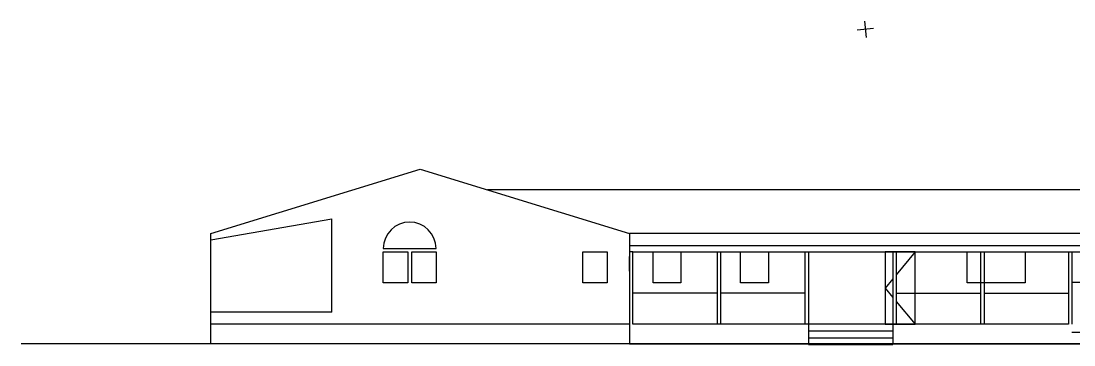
# Model space of a CAD drawing. Header units: inches. Extents: x -625442 to 34963, y -27993 to 66986.
# Drawn here: x 1509 to 2734, y 11943 to 12319 of the extents above; entities that cross this region are included whole.
import ezdxf

# ---------------------------------------------------------------- set-up
doc = ezdxf.new("R2010")
doc.units = ezdxf.units.IN
doc.header["$LTSCALE"] = 0.5
doc.header["$MEASUREMENT"] = 0
for name, color, linetype in [('E-DETAIL', 144, 'Continuous'), ('P-PATTERN', 147, 'Continuous'), ('SPOT ELEVATION TEXT', 252, 'Continuous')]:
    doc.layers.add(name, color=color, linetype=linetype)

# ---------------------------------------------------------------- blocks, each defined once
blk = doc.blocks.new('SPT10')
at = {"color": 0, "linetype": 'Continuous'}
for p, q in [((-0.354, -0.354), (0.354, 0.354)), ((0.354, -0.354), (-0.354, 0.354))]:
    blk.add_line(p, q, dxfattribs=at)

msp = doc.modelspace()

# ---------------------------------------------------------------- linework, layer by layer
at = {"layer": 'E-DETAIL'}
for points in [[(2992.43729, 12015.19183), (2731.18892, 12015.19183)], [(2995.69576, 11957.19183), (2731.18892, 11957.19183)]]:
    msp.add_lwpolyline(points, dxfattribs=at)
at = {"layer": 'P-PATTERN'}
for p, q in [((1729.50621, 12072.2123), (1972.91092, 12146.80361)), ((1972.91092, 12146.80361), (2216.31563, 12072.2123)), ((1729.50621, 12064.70815), (1870.1722, 12089.22976)), ((1729.50621, 11966.80361), (1729.50621, 12072.2123)), ((2216.31563, 12058.15688), (2995.69576, 12058.15688)), ((2220.31563, 12050.80361), (2216.31563, 12050.80361)), ((2216.31563, 12028.32115), (2216.31563, 12045.34298)), ((2318.49029, 12050.80361), (2318.49029, 11966.80361)), ((2322.49029, 12050.80361), (2322.49029, 11966.80361)), ((2420.66495, 12050.80361), (2420.66495, 11966.80361)), ((2424.66495, 12050.80361), (2424.66495, 11966.80361)), ((2522.83961, 12050.80361), (2522.83961, 11966.80361)), ((2526.83961, 12050.80361), (2526.83961, 11966.80361)), ((2625.01426, 12050.80361), (2625.01426, 11966.80361)), ((2629.01426, 12050.80361), (2629.01426, 11966.80361)), ((2727.18892, 12050.80361), (2995.69576, 12050.80361)), ((2727.18892, 12050.80361), (2727.18892, 11966.80361)), ((2731.18892, 12050.80361), (2731.18892, 11966.80361)), ((2318.49029, 12002.80361), (2220.31563, 12002.80361)), ((2420.66495, 12002.80361), (2322.49029, 12002.80361)), ((2526.83961, 12002.80361), (2625.01426, 12002.80361)), ((2629.01426, 12002.80361), (2727.18892, 12002.80361)), ((1870.1722, 11980.80361), (1729.50621, 11980.80361)), ((2216.31563, 11966.80361), (1729.50621, 11966.80361)), ((2424.66495, 11966.80361), (2424.66495, 11944.19183)), ((2522.83961, 11958.80361), (2424.66495, 11958.80361)), ((2522.83961, 11966.80361), (2522.83961, 11944.19183)), ((2522.83961, 11950.80361), (2424.66495, 11950.80361)), ((3738.37248, 11944.19183), (1508.5597, 11944.19183)), ((2522.83961, 11942.80361), (2424.66495, 11942.80361))]:
    msp.add_line(p, q, dxfattribs=at)
for points in [[(2995.69576, 12072.2123), (2995.69576, 12122.80361), (2051.22719, 12122.80361)], [(1870.1722, 11980.80361), (1870.1722, 12089.22976)], [(2549.04701, 12050.80361), (2526.83961, 12024.31774)], [(2522.83961, 12019.5471), (2513.8316, 12008.80361), (2522.83961, 11998.06012)], [(2526.83961, 11993.28948), (2549.04701, 11966.80361)], [(2216.31563, 11944.19183), (1729.50621, 11944.19183), (1729.50621, 11966.80361)]]:
    msp.add_lwpolyline(points, dxfattribs=at)
msp.add_lwpolyline([(1985.84455, 12054.80361), (1991.46971, 12054.80361, 0.996869159), (1930.01115, 12054.80361)], format="xyb", close=True, dxfattribs=at)
for points in [[(2216.31563, 11944.19183), (2995.69576, 11944.19183), (2995.69576, 12072.2123), (2216.31563, 12072.2123)], [(1930.03839, 12050.80361), (1958.40636, 12050.80361), (1958.40636, 12014.80361), (1930.03839, 12014.80361)], [(1963.10175, 12050.80361), (1991.46971, 12050.80361), (1991.46971, 12014.80361), (1963.10175, 12014.80361)], [(2162.0688, 12050.80361), (2190.43677, 12050.80361), (2190.43677, 12014.80361), (2162.0688, 12014.80361)], [(2220.31563, 12050.80361), (2727.18892, 12050.80361), (2727.18892, 11966.80361), (2220.31563, 11966.80361)], [(2244.04244, 12050.80361), (2276.12759, 12050.80361), (2276.12759, 12014.80361), (2244.04244, 12014.80361)], [(2345.77585, 12050.80361), (2378.05664, 12050.80361), (2378.05664, 12014.80361), (2345.77585, 12014.80361)], [(2513.8316, 11966.80361), (2549.04701, 11966.80361), (2549.04701, 12050.80361), (2513.8316, 12050.80361)], [(2609.30448, 12050.80361), (2676.80068, 12050.80361), (2676.80068, 12014.80361), (2609.30448, 12014.80361)]]:
    msp.add_lwpolyline(points, close=True, dxfattribs=at)

# ---------------------------------------------------------------- block references
at = {"layer": 'SPOT ELEVATION TEXT', "xscale": 19.2, "yscale": 19.2, "zscale": 19.2, "rotation": 140.9991020578327}
msp.add_blockref('SPT10', (2490.99827, 12309.40958), dxfattribs=at)

doc.saveas('drawing.dxf')
